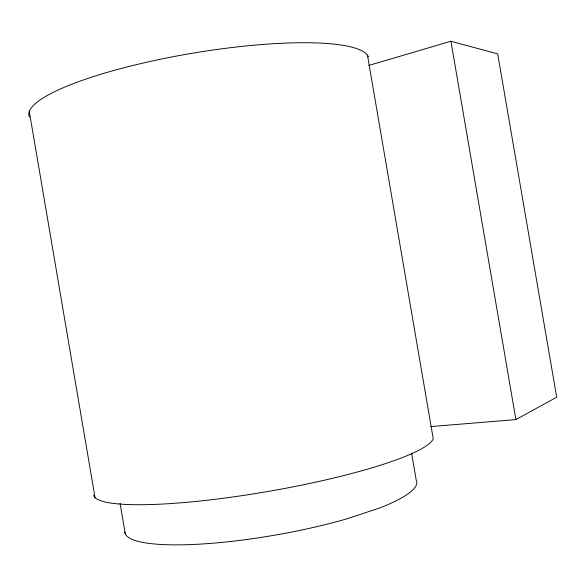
<?xml version="1.0" encoding="UTF-8"?>
<svg xmlns="http://www.w3.org/2000/svg" width="586" height="586" viewBox="0 0 586 586"><rect width="100%" height="100%" fill="white"/><g stroke="black" fill="none" stroke-linecap="round" stroke-linejoin="round"><path stroke-width="0.88" d="M430.703 426.586L515.892 419.591L556.7 397.227L497.697 53.919L450.92 41.247L368.784 65.449M450.92 41.247L515.892 419.591M367.473 55.187L433.237 438.789A172.592 26.297 -9.8 0 1 260.338 492.767A172.592 26.297 -9.8 0 1 93.592 495.287M411.592 453.095L416.199 480A148.141 28.377 -9.9 0 1 379.208 508.15L346.429 518.984A148.141 28.377 -9.9 0 1 124.818 532.169M120.079 503.345L125.265 533.78M29.3 111.552L95.064 497.704M29.395 117.105A172.379 34.325 -9.5 0 1 184.876 54.535A172.379 34.325 -9.5 0 1 368.448 56.871"/></g></svg>
